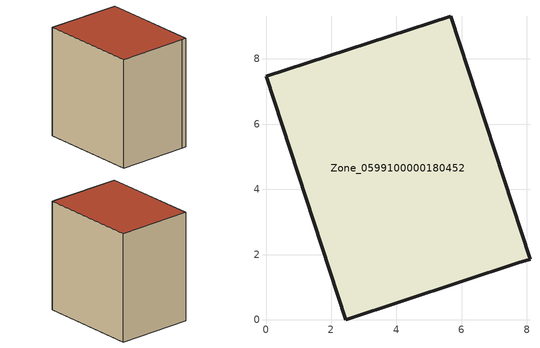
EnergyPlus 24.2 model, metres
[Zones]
Zone_0599100000180452
 floor ground (C_G): 7.74,1.75 2.45,0 0,7.46 5.67,9.31 8.1,1.86 z1.53
 wall outside (C_F): 8.1,1.86 5.67,9.31 0,7.46 2.45,0 7.74,1.75 8.1,1.86 z1.53:10.07
 roof outside (C_R): 2.45,0 7.74,1.75 8.1,1.86 5.67,9.31 0,7.46 z10.07
[BUILDING]
Pand.0599100000180452: North Axis=0; Terrain=City; Loads Convergence Tolerance Value=0.04; Temperature Convergence Tolerance Value=0.4; Solar Distribution=FullExterior; Maximum Number of Warmup Days=25; Minimum Number of Warmup Days=1
[Site:Location]
Rotterdam.The.Hague.AP_ZH_NLD Design_Conditions: Latitude=51.96; Longitude=4.45; Time Zone=1; Elevation=-4.5
[SITE:GROUNDTEMPERATURE:BUILDINGSURFACE]
18, 18, 18, 18, 18, 18, 18, 18, 18, 18, 18, 18
[MATERIAL] Thermal Absorptance=0.9; Solar Absorptance=0.7; Visible Absorptance=0.7
Name | Roughness | Thickness | Conductivity | Density | Specific Heat
G.TC.1946-1964 | MediumSmooth | 0.15 | 1 | 540 | 1210
F.TC.1946-1964 | Rough | 0.3 | 0.857143 | 1920 | 840
R.TC.1946-1964 | MediumRough | 0.2 | 0.235294 | 1500 | 1000
[CONSTRUCTION]
C_G: G.TC.1946-1964
C_F: F.TC.1946-1964
C_R: R.TC.1946-1964
[ZONE]
Zone_0599100000180452: Type=1; Multiplier=1; Ceiling Height=Autocalculate; Volume=Autocalculate; Floor Area=autocalculate; Part of Total Floor Area=Yes
[ZONEINFILTRATION:DESIGNFLOWRATE]
Infil_Zone_0599100000180452: Zone or ZoneList or Space or SpaceList=Zone_0599100000180452; Schedule=AlwaysOn; Design Flow Rate Calculation Method=Flow/Area; Flow Rate per Floor Area=0.003; Constant Term Coefficient=1; Temperature Term Coefficient=0; Velocity Term Coefficient=0; Velocity Squared Term Coefficient=0
[HVACTEMPLATE:ZONE:IDEALLOADSAIRSYSTEM]
Zone_0599100000180452: Maximum Heating Supply Air Temperature=50; Minimum Cooling Supply Air Temperature=13; Maximum Heating Supply Air Humidity Ratio=0.0156; Minimum Cooling Supply Air Humidity Ratio=0.0077; Heating Limit=NoLimit; Cooling Limit=NoLimit; Dehumidification Control Type=ConstantSensibleHeatRatio; Cooling Sensible Heat Ratio=0.7; Dehumidification Setpoint=60; Humidification Control Type=None; Humidification Setpoint=30; Outdoor Air Method=None; Outdoor Air Flow Rate per Person=0.00944; Outdoor Air Flow Rate per Zone Floor Area=0; Outdoor Air Flow Rate per Zone=0; Demand Controlled Ventilation Type=None; Outdoor Air Economizer Type=NoEconomizer; Heat Recovery Type=None; Sensible Heat Recovery Effectiveness=0.7; Latent Heat Recovery Effectiveness=0.65
[ZONECONTROL:THERMOSTAT]
ThermostatControl_Zone_0599100000180452: Zone or ZoneList=Zone_0599100000180452; Control Type Schedule=DualSetpointControlType; Control 1=Thermostat_Zone_0599100000180452; Temperature Difference Between Cutout And Setpoint=0
[THERMOSTATSETPOINT:DUALSETPOINT]
Thermostat_Zone_0599100000180452: Heating Setpoint Temperature Schedule=HeatingSetpoint_Zone_0599100000180452; Cooling Setpoint Temperature Schedule=CoolingSetpoint_Zone_0599100000180452
[SCHEDULE:COMPACT]
HeatingSetpoint_Zone_0599100000180452: Through: 12/31, For: AllDays, Until: 24:00, 21
CoolingSetpoint_Zone_0599100000180452: Through: 12/31, For: AllDays, Until: 24:00, 24
DualSetpointControlType: Through: 12/31, For: AllDays, Until: 24:00, 4
AlwaysOn: Through: 12/31, For: AllDays, Until: 24:00, 1
